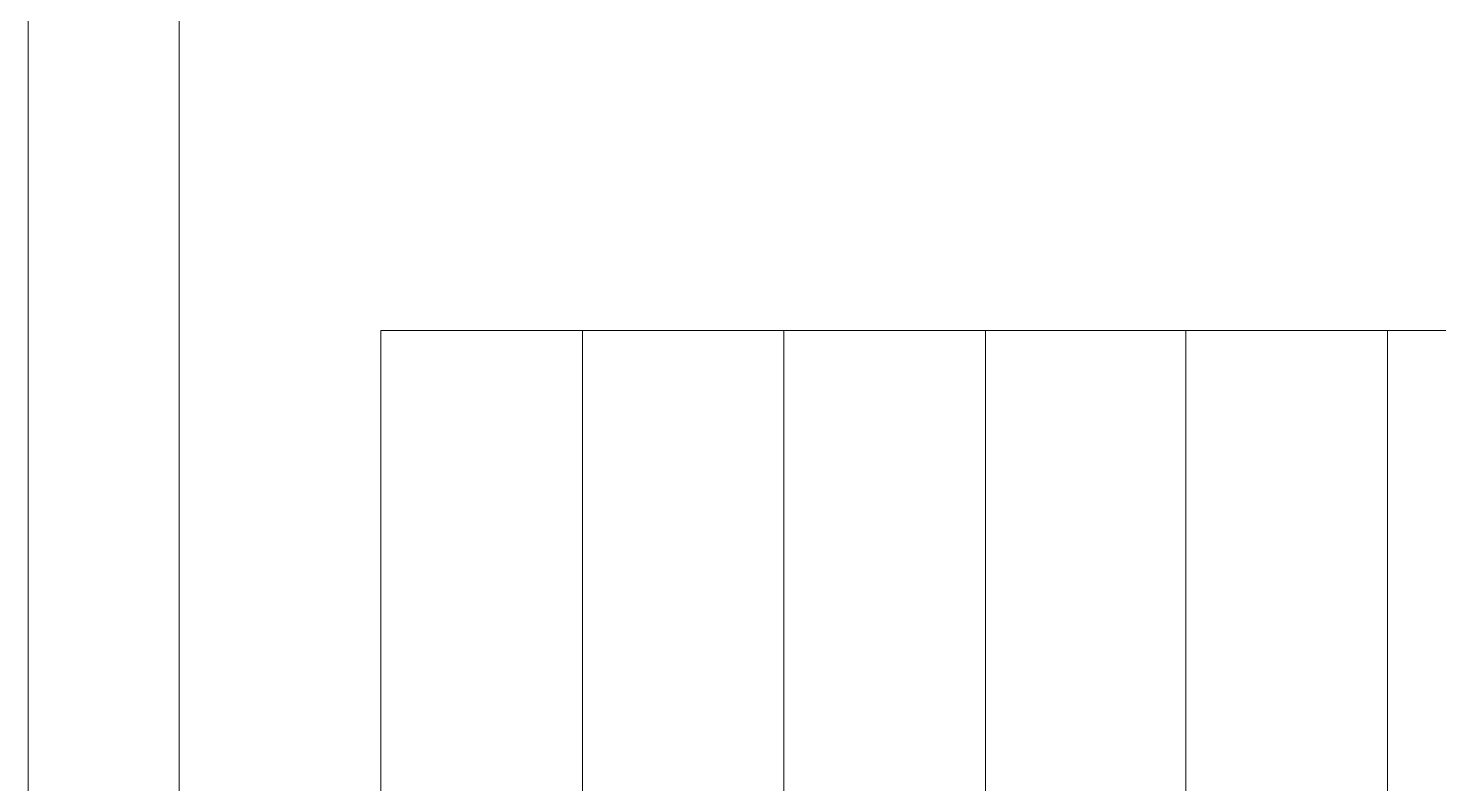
# Model space of a CAD drawing. Header units: millimetres. Extents: x 219.2 to 298.5, y 137.8 to 166.3.
# Drawn here: x 286.431 to 287.831, y 145.511 to 146.261 of the extents above; entities that cross this region are included whole.
import ezdxf

# ---------------------------------------------------------------- set-up
doc = ezdxf.new("R2010")
doc.units = ezdxf.units.MM
doc.layers.add('fach00', color=33, linetype='Continuous', lineweight=0)
doc.layers.add('fach20', color=160, linetype='Continuous', lineweight=20)

msp = doc.modelspace()

# ---------------------------------------------------------------- linework, layer by layer
at = {"layer": 'fach00'}
for p, q in [((286.7806, 145.9613), (289.1956, 145.9613)), ((286.7806, 145.9613), (286.7806, 143.9613)), ((286.9806, 145.9613), (286.9806, 145.1613)), ((287.1806, 145.9613), (287.1806, 145.1613)), ((287.3806, 145.9613), (287.3806, 145.1613)), ((287.5796, 145.9613), (287.5796, 145.1613)), ((287.7796, 145.9613), (287.7796, 145.1613))]:
    msp.add_line(p, q, dxfattribs=at)
at = {"layer": 'fach20'}
for p, q in [((286.4306, 149.4613), (286.4306, 143.9613)), ((286.5806, 149.4613), (286.5806, 143.9613))]:
    msp.add_line(p, q, dxfattribs=at)

doc.saveas('drawing.dxf')
